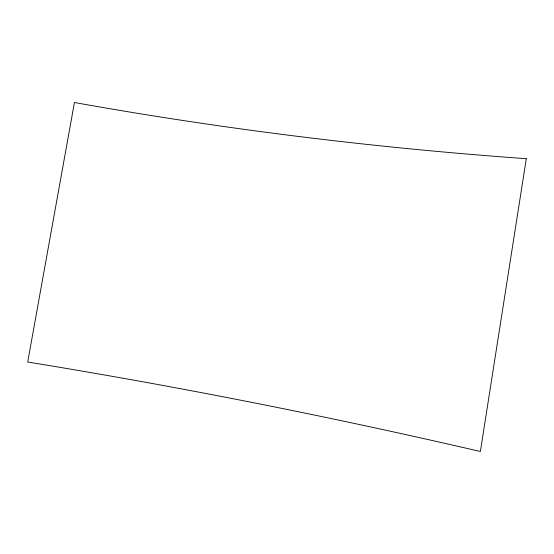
<?xml version="1.0" encoding="UTF-8"?>
<svg xmlns="http://www.w3.org/2000/svg" width="554" height="554" viewBox="0 0 554 554"><rect width="100%" height="100%" fill="white"/><g stroke="black" fill="none" stroke-linecap="round" stroke-linejoin="round"><path stroke-width="0.83" d="M526.3 158.693L480.366 451.496C330.503 416.719 179.551 386.727 27.7 362.032L74.437 102.504C223.927 129.338 374.823 147.849 526.3 158.693"/></g></svg>
